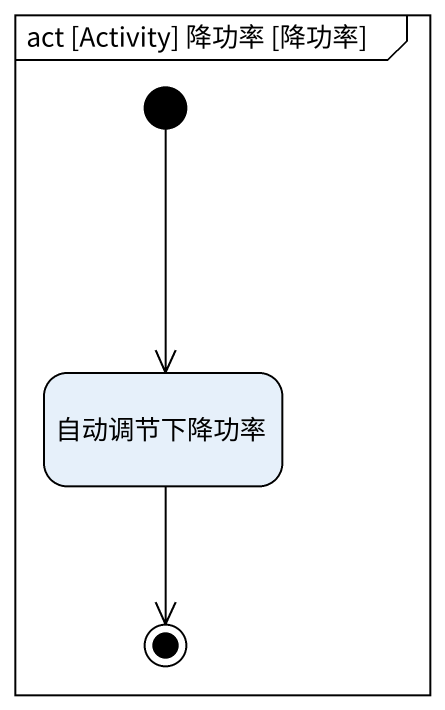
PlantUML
@startuml
mainframe act [Activity] 降功率 [降功率]
hide empty description
state 自动调节下降功率
[*] --> 自动调节下降功率
自动调节下降功率 --> [*]
@enduml
